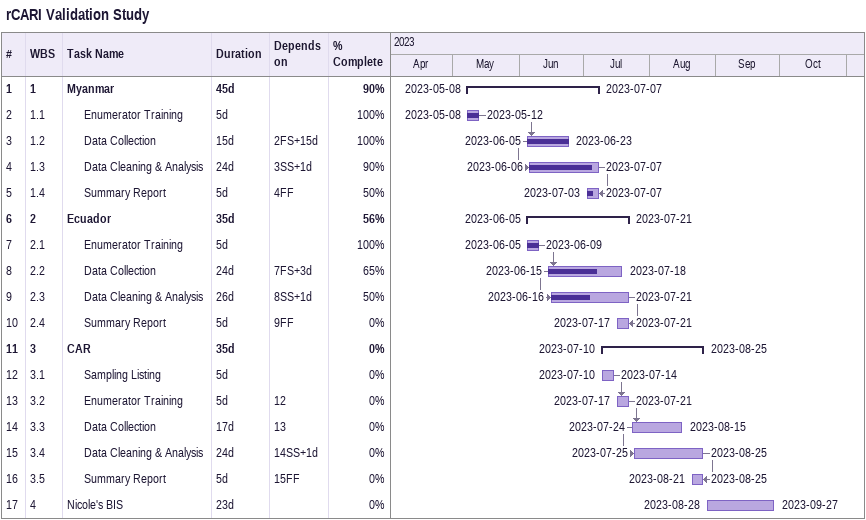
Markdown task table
rCARI Validation Study

| ID | WBS | Task | Duration | Start | Finish | Predecessors | % complete |
|---|---|---|---|---|---|---|---|
| 1 | 1 | **Myanmar** | 45d | 2023-05-08 | 2023-07-07 |  | 90 |
| 2 | 1.1 | Enumerator Training | 5d | 2023-05-08 | 2023-05-12 |  | 100 |
| 3 | 1.2 | Data Collection | 15d | 2023-06-05 | 2023-06-23 | 2FS+15d | 100 |
| 4 | 1.3 | Data Cleaning & Analysis | 24d | 2023-06-06 | 2023-07-07 | 3SS+1d | 90 |
| 5 | 1.4 | Summary Report | 5d | 2023-07-03 | 2023-07-07 | 4FF | 50 |
| 6 | 2 | **Ecuador** | 35d | 2023-06-05 | 2023-07-21 |  | 56 |
| 7 | 2.1 | Enumerator Training | 5d | 2023-06-05 | 2023-06-09 |  | 100 |
| 8 | 2.2 | Data Collection | 24d | 2023-06-15 | 2023-07-18 | 7FS+3d | 65 |
| 9 | 2.3 | Data Cleaning & Analysis | 26d | 2023-06-16 | 2023-07-21 | 8SS+1d | 50 |
| 10 | 2.4 | Summary Report | 5d | 2023-07-17 | 2023-07-21 | 9FF | 0 |
| 11 | 3 | **CAR** | 35d | 2023-07-10 | 2023-08-25 |  | 0 |
| 12 | 3.1 | Sampling Listing | 5d | 2023-07-10 | 2023-07-14 |  | 0 |
| 13 | 3.2 | Enumerator Training | 5d | 2023-07-17 | 2023-07-21 | 12 | 0 |
| 14 | 3.3 | Data Collection | 17d | 2023-07-24 | 2023-08-15 | 13 | 0 |
| 15 | 3.4 | Data Cleaning & Analysis | 24d | 2023-07-25 | 2023-08-25 | 14SS+1d | 0 |
| 16 | 3.5 | Summary Report | 5d | 2023-08-21 | 2023-08-25 | 15FF | 0 |
| 17 | 4 | Nicole's BIS | 23d | 2023-08-28 | 2023-09-27 |  | 0 |
